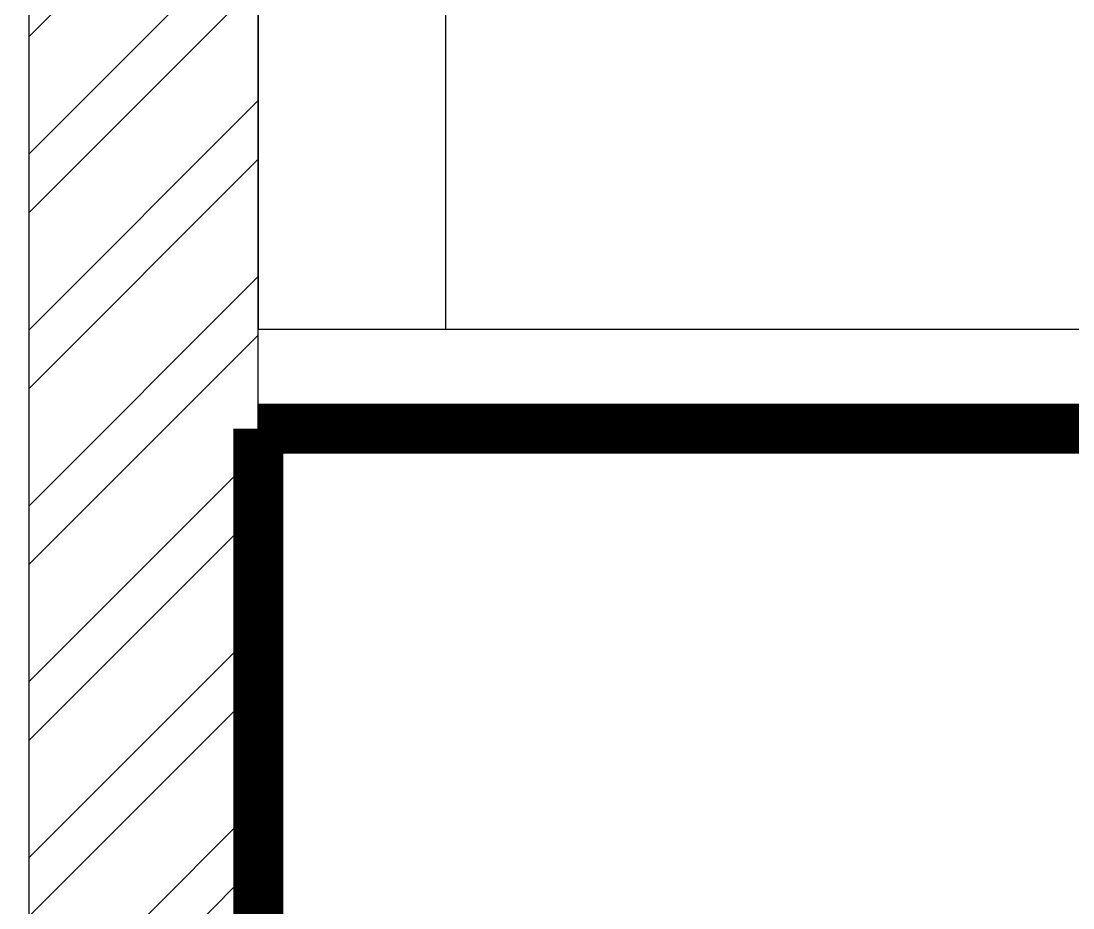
# Model space of a CAD drawing. Header units: feet. Extents: x 2962375 to 2970774, y -5767548 to -5746399.
# Drawn here: x 2962605 to 2963660, y -5756045 to -5755154 of the extents above; entities that cross this region are included whole.
import ezdxf

# ---------------------------------------------------------------- set-up
doc = ezdxf.new("R2010")
doc.units = ezdxf.units.FT
doc.header["$LTSCALE"] = 33
doc.header["$MEASUREMENT"] = 0
doc.linetypes.add('ACAD_ISO03W100', pattern=[30, 12, -18])
doc.layers.add('A-WALL', color=1, linetype='Continuous')
for name, color, linetype, lineweight in [('LENS-DIM', 252, 'Continuous', 5), ('LENS-PARTITION', 21, 'Continuous', 25), ('LK-FLUTTED FINISH', 20, 'Continuous', 30), ('LK-MIRROR', 133, 'Continuous', 13), ('LN-HATCH', 251, 'Continuous', 0)]:
    doc.layers.add(name, color=color, linetype=linetype, lineweight=lineweight)

# ---------------------------------------------------------------- blocks, each defined once
blk = doc.blocks.new('A$C85344c99')
at = {"layer": 'LN-HATCH'}
h = blk.add_hatch(dxfattribs=at)
h.set_pattern_fill('ANSI32', color=256, scale=333, angle=180)
h.set_pattern_definition([(225, (-5558163.120870256, 5269426.97874028), (88.29995930067012, -88.29995930067015), []), (225, (-5558221.987509691, 5269426.97874028), (88.29995930067012, -88.29995930067015), [])])
h.paths.add_polyline_path([(-2806.24108709395, -19540.76680643111), (-2576.241087093949, -19540.76680643111), (-2576.241087093949, -13800.76680643111), (-2806.24108709395, -13800.76680643111)])
h.paths.add_polyline_path([(-2798.241087093949, -13140.76680643111), (-2568.241087093949, -13140.76680643111), (-2568.241087093949, -7407.766806431116), (-2798.241087093949, -7407.766806431116)])
h.paths.add_polyline_path([(-2798.241087093949, -6752.766806431115), (-2568.241087093949, -6752.766806431115), (-2568.241087093949, 205.2331935688853), (-2798.241087093949, 205.2331935688853)])
h.paths.add_polyline_path([(-2396.241087093949, 683.2331935688853), (4730.758912906981, 683.2331935688853), (4730.758912906981, 913.2331935688853), (-2396.241087093949, 913.2331935688853)])
at = {"layer": 'A-WALL'}
for points in [[(-2798.241087093949, -13140.76680643111), (-2798.241087093949, -7407.766806431116)], [(-2568.241087093949, -13140.76680643111), (-2568.241087093949, -7407.766806431116)]]:
    blk.add_lwpolyline(points, dxfattribs=at)

msp = doc.modelspace()

# ---------------------------------------------------------------- linework, layer by layer
at = {"layer": 'LENS-PARTITION'}
for points in [[(2963030.597603365, -5754719.546477256), (2962842.597603365, -5754719.546477256), (2962842.597603365, -5755463.546477256), (2963030.597603365, -5755463.546477256)], [(2964642.597603366, -5755563.546477256), (2962842.597603365, -5755563.546477256), (2962842.597603365, -5755463.546477256), (2964642.597603366, -5755463.546477256)]]:
    msp.add_lwpolyline(points, close=True, dxfattribs=at)
at = {"layer": 'LK-FLUTTED FINISH', "linetype": 'ACAD_ISO03W100', "ltscale": 0.05, "const_width": 50}
msp.add_lwpolyline([(2969890.597603365, -5755563.546477256), (2962842.597603365, -5755563.546477256)], dxfattribs=at)
at = {"layer": 'LK-MIRROR', "linetype": 'ACAD_ISO03W100', "ltscale": 0.05, "const_width": 50}
msp.add_lwpolyline([(2962842.597603365, -5755563.546477256), (2962842.597603365, -5758052.546477256)], dxfattribs=at)

# ---------------------------------------------------------------- block references
at = {"layer": 'LENS-DIM', "color": 2}
msp.add_blockref('A$C85344c99', (2965410.838690459, -5747311.779670825), dxfattribs=at)

doc.saveas('drawing.dxf')
